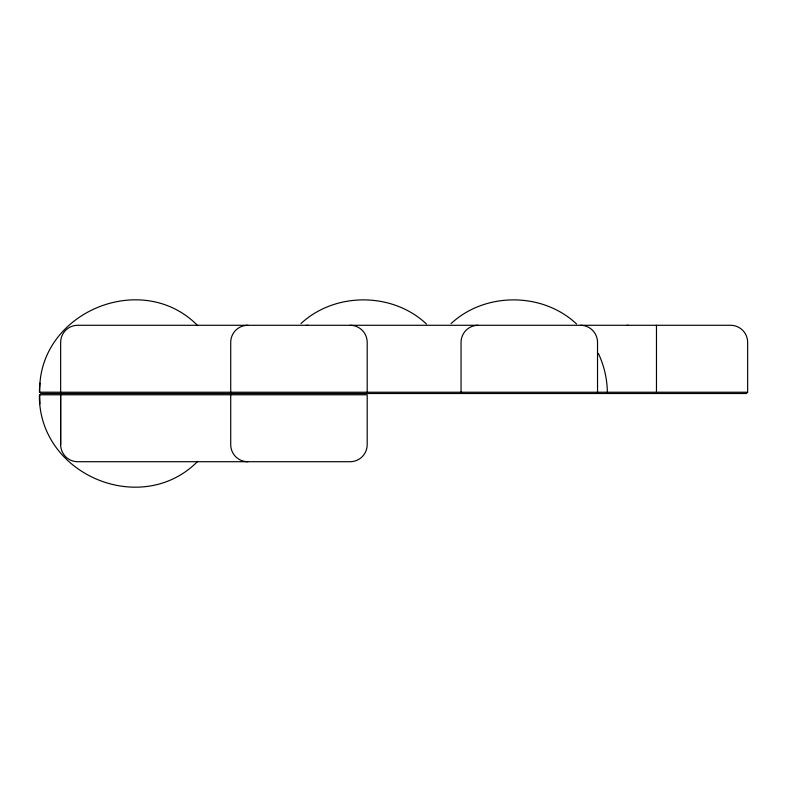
<?xml version="1.0" encoding="UTF-8"?>
<svg xmlns="http://www.w3.org/2000/svg" width="787" height="787" viewBox="0 0 787 787"><rect width="100%" height="100%" fill="white"/><g stroke="black" fill="none" stroke-linecap="round" stroke-linejoin="round"><path stroke-width="1.18" d="M60.658 444.655L60.658 394.779L367.195 394.779L367.195 444.655A17.048 17.048 0 0 1 350.146 461.713L77.706 461.713A17.048 17.048 0 0 1 60.658 444.655L60.658 394.779L61.937 393.5L746.371 393.5L747.65 392.221L747.65 342.345A17.048 17.048 0 0 0 730.602 325.287L77.706 325.287A17.048 17.048 0 0 0 60.658 342.345L60.658 392.221L61.937 393.5M39.763 392.211C37.255 312.931 141.69 268.564 197.744 325.641M39.38 390.942L39.921 383.102M580.472 325.287A17.048 17.048 0 0 1 597.53 342.345L597.53 392.221L596.251 393.5M197.744 461.359C141.916 517.777 39.36 475.328 39.38 396.058M300.929 323.605C334.977 291.82 392.605 292.007 426.446 324.008M451.049 323.605C485.097 291.82 542.725 292.007 576.566 324.008M39.921 403.898L39.763 394.789M598.366 353.402C604.072 365.502 607.161 378.822 607.367 392.201L598.11 392.221M39.36 394.799L60.078 394.799M60.078 392.201L39.36 392.201M60.658 392.221L597.53 392.221M607.161 392.221L747.65 392.221M40.639 393.5L61.091 393.5M462.333 393.5L461.054 392.221L461.054 342.345A17.048 17.048 0 0 1 478.112 325.287M656.466 325.287L656.466 392.221M367.195 392.221L367.195 342.345A17.048 17.048 0 0 0 350.146 325.287M230.719 392.221L230.719 342.345A17.048 17.048 0 0 1 247.777 325.287M230.719 394.779L230.719 444.655A17.048 17.048 0 0 0 247.777 461.713M626.786 325.356A17.048 17.048 0 0 1 628.233 325.287M306.359 325.375A17.058 17.058 0 0 1 308.042 325.287"/></g></svg>
